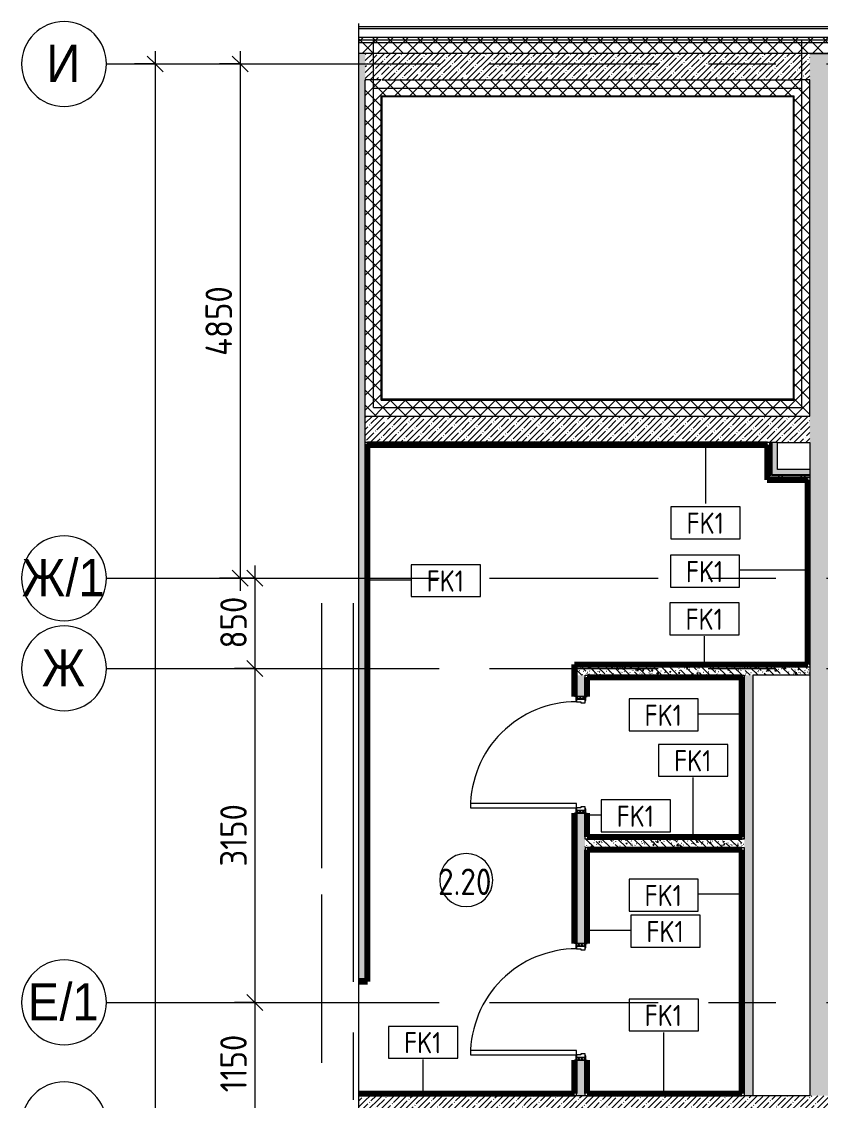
# Model space of a CAD drawing. Header units: millimetres. Extents: x 81731 to 272849, y -8553 to 29000.
# Drawn here: x 81731 to 89260, y 17226 to 27400 of the extents above; entities that cross this region are included whole.
import ezdxf

# ---------------------------------------------------------------- set-up
doc = ezdxf.new("R2010")
doc.units = ezdxf.units.MM
doc.linetypes.add('Осевая', pattern=[3175, 635, -476.25, 1587.5, -476.25])
for name, color, linetype, lineweight in [('A-ANNO-DIMS', 7, 'Continuous', 9), ('A-ANNO-DIMS-100', 7, 'Continuous', 9), ('A-AREA-IDEN', 7, 'Continuous', 9), ('A-DETL-GENF', 7, 'Continuous', 9), ('A-DOOR', 7, 'Continuous', 9), ('A-DOOR-1', 7, 'Continuous', 13), ('A-DOOR-FRAM', 7, 'Continuous', 13), ('A-DOOR-FRAM-1', 7, 'Continuous', 9), ('A-WALL', 7, 'Continuous', 9), ('A-WALL-IDEN', 7, 'Continuous', 9), ('I-WALL', 7, 'Continuous', 9), ('Оси', 7, 'Continuous', 9), ('Оси-1', 7, 'Continuous', 20), ('Оси-2', 7, 'Осевая', 9)]:
    doc.layers.add(name, color=color, linetype=linetype, lineweight=lineweight)
for name, color, linetype, lineweight, true_color in [('A-WALL-1', 7, 'Continuous', 9, 0xc0c0c0), ('A-WALL-2', 7, 'Continuous', 9, 0xff80c0), ('I-WALL-4', 7, 'Continuous', 9, 0xc0c0c0), ('I-WALL-7', 7, 'Continuous', 80, 0xff80c0), ('S-WALL-ANLY-1', 7, 'Continuous', 5, 0x008040)]:
    doc.layers.add(name, color=color, linetype=linetype, lineweight=lineweight, true_color=true_color)
doc.styles.add('Arial', font='arial.ttf', dxfattribs={"width": 0.9, "height": 350})
doc.styles.add('GOST Common', font='GOST_Common.ttf', dxfattribs={"width": 0.9, "height": 250})
doc.styles.add('GOST Common_1', font='GOST_Common.ttf', dxfattribs={"width": 0.9, "height": 200})
doc.styles.add('ISOCPEUR', font='isocpeur.ttf', dxfattribs={"width": 0.9, "height": 250})
doc.dimstyles.new('ISO-2_5_0_9К_БОЛЬШОЙ', dxfattribs={"dimscale": 304.8, "dimtxt": 248.995294, "dimasz": 0.492126, "dimexe": 0.393701, "dimexo": 0.984252, "dimgap": 0, "dimtad": 1, "dimdec": 0, "dimrnd": 10, "dimzin": 0, "dimdsep": 46, "dimtxsty": 'ISOCPEUR', "dimblk1": 'OBLIQUE', "dimblk2": 'OBLIQUE', "dimsah": 1, "dimcen": 0.09, "dimdle": 0.393701, "dimazin": 0, "dimtfac": 1, "dimtdec": 4, "dimtix": 1, "dimtmove": 0, "dimatfit": 3, "dimfxl": 1, "dimtvp": 1, "dimtolj": 1, "dimtzin": 0, "dimarcsym": 2})
doc.dimstyles.new('ISO-2_5_0_9К_БОЛЬШОЙ_1', dxfattribs={"dimscale": 304.8, "dimtxt": 248.995294, "dimasz": 0.492126, "dimexe": 0.393701, "dimexo": 0.984252, "dimgap": 0, "dimtad": 1, "dimdec": 0, "dimrnd": 10, "dimzin": 0, "dimdsep": 46, "dimtxsty": 'ISOCPEUR', "dimblk1": 'OBLIQUE', "dimblk2": 'OBLIQUE', "dimsah": 1, "dimcen": 0.09, "dimdle": 0.393701, "dimazin": 0, "dimtfac": 1, "dimtdec": 4, "dimtix": 1, "dimtmove": 2, "dimatfit": 3, "dimfxl": 1, "dimtvp": 1, "dimtolj": 1, "dimtzin": 0, "dimarcsym": 2})
pattern_1 = [(45, (0, 0), (-70.71068, 70.71068), []), (135, (0, 0), (-70.71068, -70.71068), [])]
pattern_2 = [(45, (0, 0), (-57.024626, 57.024626), []), (45, (57.025, 0), (-57.024626, 57.024626), [100.806, -20.161, 3.353, -16.808])]
pattern_3 = [(135, (0, 0), (-75.43415, -75.43415), [106.68, -17.78, 3.556, -17.78]), (135, (0, 75.39), (-75.43415, -75.43415), []), (50, (0, 0), (127.52922, -11.15758), [13.335, -146.685]), (355, (0, 0), (-24.66966, 133.74002), [10.668, -117.348]), (100.451, (10.63, -0.93), (102.85973, 122.58178), [11.333, -124.663]), (46.184, (0, 35.56), (189.75516, -29.43036), [20.002, -220.027]), (96.636, (15.81, 33.1), (166.1822, 173.1996), [17, -186.995]), (351.184, (0, 35.56), (166.18393, 173.19757), [16.002, -176.022]), (21, (17.78, 26.67), (106.13027, -71.58603), [13.335, -146.685]), (326, (17.78, 26.67), (43.26188, 128.93175), [10.668, -117.348]), (71.451, (26.62, 20.7), (149.39198, 57.34505), [11.333, -124.663]), (37.5, (0, 0), (2.162228, 59.188357), [3.353, -112.573, 3.353, -115.773, -117.792]), (37.5, (0, 0), (2.162228, 59.188357), [-235.052, 3.353, -114.44]), (7.5, (0, 0), (46.773857, 70.126152), [3.353, -64.567, 3.353, -109.906, -44.894]), (7.5, (0, 0), (46.773857, 70.126152), [-181.178, 3.353, -41.542]), (327.5, (-39.65, 0), (94.913671, -4.010093), [3.353, -41.097, 3.353, -135.331, -184.023]), (327.5, (-39.65, 0), (94.913671, -4.010093), [-183.134, 3.353, -180.67]), (317.5, (-57.43, 0), (103.69057, 17.79882), [3.353, -54.432, 3.353, -88.748, -130.683]), (317.5, (-57.43, 0), (103.69057, 17.79882), [-149.885, 3.353, -127.33])]
pattern_4 = [(0, (0, 0), (121.92, 30.48), [10.058, -81.382, 10.058, -81.382, -487.68]), (0, (0, 0), (121.92, 30.48), [-182.88, 10.058, -172.822, 10.058, -81.382, -213.36]), (0, (0, 0), (121.92, 30.48), [-457.2, 10.058, -50.902, 10.058, -142.342]), (120, (45.72, 15.24), (-87.356454, 90.345817), [10.058, -81.382, 10.058, -81.382, -487.68]), (120, (45.72, 15.24), (-87.356454, 90.345817), [-182.88, 10.058, -172.822, 10.058, -81.382, -213.36]), (120, (45.72, 15.24), (-87.356454, 90.345817), [-457.2, 10.058, -50.902, 10.058, -142.342]), (240, (60.96, 76.2), (-34.563546, -120.825817), [10.058, -81.382, 10.058, -81.382, -487.68]), (240, (60.96, 76.2), (-34.563546, -120.825817), [-182.88, 10.058, -172.822, 10.058, -81.382, -213.36]), (240, (60.96, 76.2), (-34.563546, -120.825817), [-457.2, 10.058, -50.902, 10.058, -142.342])]
pattern_5 = [(45, (0, 0), (-106.06602, 106.06602), []), (135, (0, 0), (-106.06602, -106.06602), [])]

# ---------------------------------------------------------------- blocks, each defined once
blk = doc.blocks.new('110_Дверь_СКБ_1Ст_Внутренняя1 - Д-3 _п_ 1100x2100h_много всего-32422909-План отделки стен 2 этажа в осях 23-33')
at = {"layer": 'A-DOOR'}
h = blk.add_hatch(dxfattribs=at)
h.set_pattern_fill('FP_8', color=256, style=0, pattern_type=2)
h.set_pattern_definition([(135, (1751.41, 104.685), (-14.14214, -14.14214), []), (225, (1751.41, 104.685), (14.14214, -14.14214), [])])
h.paths.add_polyline_path([(537.5, -40), (562.5, -40), (562.5, 40), (537.5, 40)])
at = {"layer": 'A-DOOR-FRAM-1'}
h = blk.add_hatch(dxfattribs=at)
h.set_pattern_fill('FP_9', color=256, style=0, pattern_type=2)
h.set_pattern_definition([(45, (-371.384, 104.685), (-14.1421, 14.1421), []), (135, (-371.384, 104.685), (-14.1421, -14.1421), [])])
h.paths.add_polyline_path([(-537.5, -40), (-512.5, -40), (-512.5, 40), (-537.5, 40)])
at = {"layer": 'A-DOOR'}
blk.add_arc((-487.5, 40), 1000, 360, 90, dxfattribs=at)
at = {"layer": 'A-DOOR-1'}
for p, q in [((-487.5, 1040), (-487.5, 40)), ((-447.5, 1040), (-487.5, 1040)), ((-447.5, 40), (-447.5, 1040)), ((-487.5, 40), (-447.5, 40))]:
    blk.add_line(p, q, dxfattribs=at)
at = {"layer": 'A-DOOR-FRAM'}
for p, q in [((-497.5, 48), (-567.5, 48)), ((-567.5, 48), (-567.5, 40)), ((-567.5, 40), (-497.5, 40)), ((-512.5, 40), (-537.5, 40)), ((-537.5, 40), (-537.5, -40)), ((-487.5, 40), (-512.5, 40)), ((-512.5, 40), (-512.5, -40)), ((-512.5, -40), (-512.5, 40)), ((-497.5, 40), (-512.5, 40)), ((-512.5, 40), (-512.5, 39)), ((-512.5, 39), (-497.5, 39)), ((-497.5, 40), (-497.5, 48)), ((-497.5, 39), (-497.5, 40)), ((-487.5, 0), (-487.5, 40)), ((-477.5, 0), (-487.5, 0)), ((-477.5, -40), (-477.5, 0)), ((512.5, 0), (502.5, 0)), ((502.5, 0), (502.5, -40)), ((512.5, 40), (512.5, 0)), ((537.5, 40), (512.5, 40)), ((592.5, 48), (522.5, 48)), ((522.5, 48), (522.5, 40)), ((537.5, 40), (522.5, 40)), ((522.5, 40), (522.5, 39)), ((522.5, 40), (592.5, 40)), ((522.5, 39), (537.5, 39)), ((537.5, -40), (537.5, 40)), ((562.5, 40), (537.5, 40)), ((537.5, 40), (537.5, -40)), ((537.5, 39), (537.5, 40)), ((562.5, -40), (562.5, 40)), ((592.5, 40), (592.5, 48)), ((-497.5, -40), (-567.5, -40)), ((-567.5, -40), (-567.5, -48)), ((-567.5, -48), (-497.5, -48)), ((-537.5, -40), (-512.5, -40)), ((-497.5, -39), (-512.5, -39)), ((-512.5, -39), (-512.5, -40)), ((-512.5, -40), (-477.5, -40)), ((-512.5, -40), (-497.5, -40)), ((-497.5, -40), (-497.5, -39)), ((-497.5, -48), (-497.5, -40)), ((502.5, -40), (537.5, -40)), ((537.5, -39), (522.5, -39)), ((522.5, -39), (522.5, -40)), ((522.5, -40), (537.5, -40)), ((592.5, -40), (522.5, -40)), ((522.5, -40), (522.5, -48)), ((522.5, -48), (592.5, -48)), ((537.5, -40), (537.5, -39)), ((537.5, -40), (562.5, -40)), ((592.5, -48), (592.5, -40))]:
    blk.add_line(p, q, dxfattribs=at)
blk = doc.blocks.new('DET_L_Линия разрыва - М100-30654842-План отделки стен 2 этажа в осях 23-33')
at = {"layer": 'A-DETL-GENF'}
blk.add_line((11740, 0), (0, 0), dxfattribs=at)
blk = doc.blocks.new('Ось сетки - D8-29747960-План отделки стен 2 этажа в осях 23-33')
at = {"layer": 'Оси-1'}
for start, end in [(360, 180), (180, 360)]:
    blk.add_arc((0, 0), 4, start, end, dxfattribs=at)
blk = doc.blocks.new('DIMBLOCK1-План отделки стен 2 этажа в осях 23-33')
at = {"layer": 'A-ANNO-DIMS-100', "lineweight": 20}
for p, q in [((83930, 22150), (83855, 22225)), ((83930, 22150), (84005, 22075)), ((83930, 21300), (83855, 21375)), ((83930, 21300), (84005, 21225))]:
    blk.add_line(p, q, dxfattribs=at)
at = {"layer": 'A-ANNO-DIMS-100'}
for p, q in [((83930, 22270), (83930, 21300)), ((83736, 22150), (84050, 22150)), ((83930, 22150), (83736, 22150)), ((83736, 21300), (84050, 21300)), ((83930, 21300), (83736, 21300))]:
    blk.add_line(p, q, dxfattribs=at)
at = {"layer": 'A-ANNO-DIMS-100', "color": 0, "insert": (83603, 21488), "char_height": 250, "width": 568.86, "attachment_point": 1, "rotation": 90, "line_spacing_factor": 1.149209, "style": 'ISOCPEUR'}
blk.add_mtext('850', dxfattribs=at)
blk = doc.blocks.new('_Oblique')
at = {"color": 0, "linetype": 'ByBlock', "lineweight": -2}
blk.add_line((-0.5, -0.5), (0.5, 0.5), dxfattribs=at)
blk = doc.blocks.new('DIMBLOCK2-План отделки стен 2 этажа в осях 23-33')
at = {"layer": 'A-ANNO-DIMS-100', "lineweight": 20}
for p, q in [((83930, 21300), (83855, 21375)), ((83930, 21300), (84005, 21225)), ((83930, 18150), (83855, 18225)), ((83930, 18150), (84005, 18075))]:
    blk.add_line(p, q, dxfattribs=at)
at = {"layer": 'A-ANNO-DIMS-100'}
for p, q in [((83736, 21300), (84050, 21300)), ((83930, 21300), (83736, 21300)), ((83930, 21300), (83930, 18150)), ((83736, 18150), (84050, 18150)), ((83930, 18150), (83736, 18150))]:
    blk.add_line(p, q, dxfattribs=at)
at = {"layer": 'A-ANNO-DIMS-100', "color": 0, "insert": (83603, 19431), "char_height": 250, "width": 706.76, "attachment_point": 1, "rotation": 90, "line_spacing_factor": 1.149209, "style": 'ISOCPEUR'}
blk.add_mtext('3150', dxfattribs=at)
blk = doc.blocks.new('DIMBLOCK3-План отделки стен 2 этажа в осях 23-33')
at = {"layer": 'A-ANNO-DIMS-100', "lineweight": 20}
for p, q in [((83930, 18150), (83855, 18225)), ((83930, 18150), (84005, 18075)), ((83930, 17000), (83855, 17075)), ((83930, 17000), (84005, 16925))]:
    blk.add_line(p, q, dxfattribs=at)
at = {"layer": 'A-ANNO-DIMS-100'}
for p, q in [((83736, 18150), (84050, 18150)), ((83930, 18150), (83736, 18150)), ((83930, 18150), (83930, 17000)), ((83736, 17000), (84050, 17000)), ((83930, 17000), (83736, 17000))]:
    blk.add_line(p, q, dxfattribs=at)
at = {"layer": 'A-ANNO-DIMS-100', "color": 0, "insert": (83603, 17302), "char_height": 250, "width": 655.05, "attachment_point": 1, "rotation": 90, "line_spacing_factor": 1.149209, "style": 'ISOCPEUR'}
blk.add_mtext('1150', dxfattribs=at)
blk = doc.blocks.new('DIMBLOCK12-План отделки стен 2 этажа в осях 23-33')
at = {"layer": 'A-ANNO-DIMS-100', "lineweight": 20}
for p, q in [((82990, 27000), (82915, 27075)), ((82990, 27000), (83065, 26925)), ((82990, 0), (82915, 75)), ((82990, 0), (83065, -75))]:
    blk.add_line(p, q, dxfattribs=at)
at = {"layer": 'A-ANNO-DIMS-100'}
for p, q in [((82990, 27120), (82990, -120)), ((82796, 27000), (83110, 27000)), ((82990, 27000), (82796, 27000)), ((82796, 0), (83110, 0)), ((82990, 0), (82796, 0))]:
    blk.add_line(p, q, dxfattribs=at)
at = {"layer": 'A-ANNO-DIMS-100', "color": 0, "insert": (82664, 13572), "char_height": 250, "width": 948.1, "attachment_point": 1, "rotation": 90, "line_spacing_factor": 1.149209, "style": 'ISOCPEUR'}
blk.add_mtext('27000', dxfattribs=at)
blk = doc.blocks.new('DIMBLOCK13-План отделки стен 2 этажа в осях 23-33')
at = {"layer": 'A-ANNO-DIMS-100', "lineweight": 20}
for p, q in [((83790, 27000), (83715, 27075)), ((83790, 27000), (83865, 26925)), ((83790, 22150), (83715, 22225)), ((83790, 22150), (83865, 22075))]:
    blk.add_line(p, q, dxfattribs=at)
at = {"layer": 'A-ANNO-DIMS-100'}
for p, q in [((83790, 27120), (83790, 22030)), ((83596, 27000), (83910, 27000)), ((83790, 27000), (83596, 27000)), ((83596, 22150), (83910, 22150)), ((83790, 22150), (83596, 22150))]:
    blk.add_line(p, q, dxfattribs=at)
at = {"layer": 'A-ANNO-DIMS-100', "color": 0, "insert": (83464, 24247), "char_height": 250, "width": 787.21, "attachment_point": 1, "rotation": 90, "line_spacing_factor": 1.149209, "style": 'ISOCPEUR'}
blk.add_mtext('4850', dxfattribs=at)
blk = doc.blocks.new('Марка_Помещения - Номер-25198446-План отделки стен 2 этажа в осях 23-33')
at = {"layer": 'A-AREA-IDEN'}
for start, end in [(360, 180), (180, 360)]:
    blk.add_arc((0, 0), 2.5, start, end, dxfattribs=at)
blk = doc.blocks.new('М_стена_0001 - Типоразмер_без рамки-25382661-План отделки стен 2 этажа в осях 23-33')
at = {"layer": 'A-WALL-IDEN'}
for p, q in [((3.26, 1.52), (-3.27, 1.52)), ((-3.27, 1.52), (-3.27, -1.48)), ((3.26, -1.48), (3.26, 1.52)), ((-3.27, -1.48), (3.26, -1.48))]:
    blk.add_line(p, q, dxfattribs=at)

msp = doc.modelspace()

# ---------------------------------------------------------------- hatches: boundary and pattern name
at = {"layer": 'A-WALL'}
h = msp.add_hatch(dxfattribs=at)
h.set_pattern_fill('FP_1', color=256, style=0, pattern_type=2)
h.set_pattern_definition(pattern_1)
h.paths.add_polyline_path([(93060, 27200), (93160, 27200), (93160, 27250), (84910.7, 27250), (84910.7, 27200), (92334.5, 27200)])
h = msp.add_hatch(dxfattribs=at)
h.set_pattern_fill('FP_1', color=256, style=0, pattern_type=2)
h.set_pattern_definition(pattern_1)
h.paths.add_polyline_path([(93060, 27100), (93060, 27200), (84910.7, 27200), (84910.7, 27100), (92334.5, 27100)])
h = msp.add_hatch(dxfattribs=at)
h.set_pattern_fill('FP_1', color=256, style=0, pattern_type=2)
h.set_pattern_definition(pattern_1)
h.paths.add_polyline_path([(84970, 23680), (85120, 23680), (85120, 26850), (84970, 26850), (84970, 24914.9)])
h = msp.add_hatch(dxfattribs=at)
h.set_pattern_fill('FP_1', color=256, style=0, pattern_type=2)
h.set_pattern_definition(pattern_1)
h.paths.add_polyline_path([(89010, 26700), (89010, 26850), (85120, 26850), (85120, 26700), (89007, 26700)])
h = msp.add_hatch(dxfattribs=at)
h.set_pattern_fill('FP_1', color=256, style=0, pattern_type=2)
h.set_pattern_definition(pattern_1)
h.paths.add_polyline_path([(89010, 23680), (89160, 23680), (89160, 26850), (89010, 26850), (89010, 23830)])
h = msp.add_hatch(dxfattribs=at)
h.set_pattern_fill('FP_1', color=256, style=0, pattern_type=2)
h.set_pattern_definition(pattern_1)
h.paths.add_polyline_path([(89010, 23680), (89010, 23830), (85120, 23830), (85120, 23680), (89002, 23680)])
at = {"layer": 'I-WALL'}
h = msp.add_hatch(dxfattribs=at)
h.set_pattern_fill('FP_2', color=256, style=0, pattern_type=2)
h.set_pattern_definition(pattern_2)
h.paths.add_polyline_path([(84910.7, 18370), (84970, 18370), (84970, 27100), (84910.7, 27100), (84910.7, 18654.6)])
h = msp.add_hatch(dxfattribs=at)
h.set_pattern_fill('FP_2', color=256, style=0, pattern_type=2)
h.set_pattern_definition(pattern_2)
h.paths.add_polyline_path([(89160, 26850), (89160, 27100), (84970, 27100), (84970, 26850), (89010, 26850)])
h = msp.add_hatch(dxfattribs=at)
h.set_pattern_fill('FP_2', color=256, style=0, pattern_type=2)
h.set_pattern_definition(pattern_2)
h.paths.add_polyline_path([(89160, 17270), (89410, 17270), (89410, 27100), (89160, 27100), (89160, 18654.6)])
h = msp.add_hatch(dxfattribs=at)
h.set_pattern_fill('FP_2', color=256, style=0, pattern_type=2)
h.set_pattern_definition(pattern_2)
h.paths.add_polyline_path([(88805, 23430), (89160, 23430), (89160, 23680), (84970, 23680), (84970, 23430), (88792.5, 23430)])
h = msp.add_hatch(dxfattribs=at)
h.set_pattern_fill('FP_39', color=256, style=0, pattern_type=2)
h.set_pattern_definition(pattern_4)
h.paths.add_polyline_path([(88455.6, 23410), (88760, 23410), (88760, 23430), (84970, 23430), (84970, 23410), (87162.7, 23410)])
h = msp.add_hatch(dxfattribs=at)
h.set_pattern_fill('FP_39', color=256, style=0, pattern_type=2)
h.set_pattern_definition(pattern_4)
h.paths.add_polyline_path([(84990, 18370), (84990, 23430), (84970, 23430), (84970, 18370)])
h = msp.add_hatch(dxfattribs=at)
h.set_pattern_fill('FP_39', color=256, style=0, pattern_type=2)
h.set_pattern_definition(pattern_4)
h.paths.add_polyline_path([(88780, 23080), (88780, 23430), (88760, 23430), (88760, 23080)])
h = msp.add_hatch(dxfattribs=at)
h.set_pattern_fill('FP_40', color=256, style=0, pattern_type=2)
h.set_pattern_definition(pattern_5)
h.paths.add_polyline_path([(88780, 23100), (88792.5, 23100), (88792.5, 23430), (88780, 23430), (88780, 23349.8)])
h = msp.add_hatch(dxfattribs=at)
h.set_pattern_fill('FP_40', color=256, style=0, pattern_type=2)
h.set_pattern_definition(pattern_5)
h.paths.add_polyline_path([(88792.5, 23112.5), (88805, 23112.5), (88805, 23430), (88792.5, 23430), (88792.5, 23349.8)])
for points in [[(88855, 23125), (88855, 23430), (88805, 23430), (88805, 23125)], [(88855, 23125), (89160, 23125), (89160, 23175), (88855, 23175)]]:
    msp.add_hatch(color=256, dxfattribs=at).paths.add_polyline_path(points)
h = msp.add_hatch(dxfattribs=at)
h.set_pattern_fill('FP_39', color=256, style=0, pattern_type=2)
h.set_pattern_definition(pattern_4)
h.paths.add_polyline_path([(89140, 23080), (89140, 23100), (88780, 23100), (88780, 23080), (89127, 23080)])
h = msp.add_hatch(dxfattribs=at)
h.set_pattern_fill('FP_40', color=256, style=0, pattern_type=2)
h.set_pattern_definition(pattern_5)
h.paths.add_polyline_path([(88792.5, 23100), (89160, 23100), (89160, 23112.5), (88792.5, 23112.5)])
h = msp.add_hatch(dxfattribs=at)
h.set_pattern_fill('FP_40', color=256, style=0, pattern_type=2)
h.set_pattern_definition(pattern_5)
h.paths.add_polyline_path([(88855, 23112.5), (89160, 23112.5), (89160, 23125), (88805, 23125), (88805, 23112.5)])
h = msp.add_hatch(dxfattribs=at)
h.set_pattern_fill('FP_39', color=256, style=0, pattern_type=2)
h.set_pattern_definition(pattern_4)
h.paths.add_polyline_path([(89140, 21335.8), (89160, 21335.8), (89160, 23100), (89140, 23100), (89140, 21336.8)])
h = msp.add_hatch(dxfattribs=at)
h.set_pattern_fill('FP_39', color=256, style=0, pattern_type=2)
h.set_pattern_definition(pattern_4)
h.paths.add_polyline_path([(86953.7, 17290), (86961.7, 17290), (86961.7, 17575.4), (86953.7, 17575.4), (86953.7, 17605.4), (86941.7, 17605.4), (86941.7, 17290)])
h.paths.add_polyline_path([(86941.7, 18705.4), (86953.7, 18705.4), (86953.7, 18735.4), (86961.7, 18735.4), (86961.2, 19905.8), (86953.7, 19905.8), (86953.7, 19935.8), (86941.7, 19935.8), (86941.7, 19905.8)])
h.paths.add_polyline_path([(86953.7, 21035.8), (86953.7, 21065.8), (86961.7, 21065.8), (86961.7, 21335.8), (86941.7, 21335.8), (86941.7, 21035.8)])
h = msp.add_hatch(dxfattribs=at)
h.set_pattern_fill('FP_39', color=256, style=0, pattern_type=2)
h.set_pattern_definition(pattern_4)
h.paths.add_polyline_path([(88766.2, 21315.8), (88766.2, 21335.8), (86961.7, 21335.8), (86961.7, 21315.8), (87162.7, 21315.8)])
h = msp.add_hatch(dxfattribs=at)
h.set_pattern_fill('FP_20', color=256, style=0, pattern_type=2)
h.set_pattern_definition(pattern_3)
h.paths.add_polyline_path([(88521.7, 21235.8), (88766.2, 21235.8), (88766.2, 21315.8), (86961.7, 21315.8), (86961.7, 21235.8), (87162.7, 21235.8)])
h = msp.add_hatch(dxfattribs=at)
h.set_pattern_fill('FP_39', color=256, style=0, pattern_type=2)
h.set_pattern_definition(pattern_4)
h.paths.add_polyline_path([(89160, 21315.8), (89160, 21335.8), (88766.2, 21335.8), (88766.2, 21315.8)])
h = msp.add_hatch(dxfattribs=at)
h.set_pattern_fill('FP_19', color=256, style=0, pattern_type=2)
h.set_pattern_definition([(135, (0, 0), (-75.43415, -75.43415), [106.68, -17.78, 3.556, -17.78]), (135, (0, 75.39), (-75.43415, -75.43415), []), (50, (0, 0), (127.52922, -11.15758), [13.335, -146.685]), (355, (0, 0), (-24.66966, 133.74002), [10.668, -117.348]), (100.451, (10.63, -0.93), (102.85973, 122.58178), [11.333, -124.663]), (46.184, (0, 35.56), (189.75516, -29.43036), [20.002, -220.027]), (96.636, (15.81, 33.1), (166.1822, 173.1996), [17, -186.995]), (351.184, (0, 35.56), (166.18393, 173.19757), [16.002, -176.022]), (21, (17.78, 26.67), (106.13027, -71.58603), [13.335, -146.685]), (326, (17.78, 26.67), (43.26188, 128.93175), [10.668, -117.348]), (71.451, (26.62, 20.7), (149.39198, 57.34505), [11.333, -124.663]), (37.5, (0, 0), (2.162228, 59.188357), [3.353, -112.573, 3.353, -115.773, -117.793]), (37.5, (0, 0), (2.162228, 59.188357), [-235.052, 3.353, -114.44]), (7.5, (0, 0), (46.773857, 70.126152), [3.353, -64.567, 3.353, -109.906, -44.894]), (7.5, (0, 0), (46.773857, 70.126152), [-181.178, 3.353, -41.542]), (327.5, (-39.65, 0), (94.913671, -4.010093), [3.353, -41.097, 3.353, -135.331, -184.023]), (327.5, (-39.65, 0), (94.913671, -4.010093), [-183.134, 3.353, -180.67]), (317.5, (-57.43, 0), (103.69057, 17.79882), [3.353, -54.432, 3.353, -88.748, -130.683]), (317.5, (-57.43, 0), (103.69057, 17.79882), [-149.885, 3.353, -127.33])])
h.paths.add_polyline_path([(88766.2, 21235.8), (89160, 21235.8), (89160, 21315.8), (88766.2, 21315.8)])
h = msp.add_hatch(dxfattribs=at)
h.set_pattern_fill('FP_20', color=256, style=0, pattern_type=2)
h.set_pattern_definition(pattern_3)
h.paths.add_polyline_path([(87041.7, 17270), (87041.7, 17605.4), (86961.7, 17605.4), (86961.7, 17270)])
h.paths.add_polyline_path([(86961.7, 18705.4), (87041.7, 18705.4), (87041.7, 19935.8), (86961.7, 19935.8), (86961.7, 18735.4)])
h.paths.add_polyline_path([(86961.7, 21035.8), (87041.7, 21035.8), (87041.7, 21235.8), (86961.7, 21235.8), (86961.7, 21065.8)])
h = msp.add_hatch(dxfattribs=at)
h.set_pattern_fill('FP_39', color=256, style=0, pattern_type=2)
h.set_pattern_definition(pattern_4)
h.paths.add_polyline_path([(87041.7, 19690), (87061.7, 19690), (87061.7, 19935.8), (87049.7, 19935.8), (87049.7, 19905.8), (87041.7, 19905.8)])
h.paths.add_polyline_path([(87049.7, 21035.8), (87061.7, 21035.8), (87061.7, 21235.8), (87041.7, 21235.8), (87041.7, 21065.8), (87049.7, 21065.8)])
h = msp.add_hatch(dxfattribs=at)
h.set_pattern_fill('FP_39', color=256, style=0, pattern_type=2)
h.set_pattern_definition(pattern_4)
h.paths.add_polyline_path([(88521.7, 21215.8), (88521.7, 21235.8), (87061.7, 21235.8), (87061.7, 21215.8), (88520.7, 21215.8)])
h = msp.add_hatch(dxfattribs=at)
h.set_pattern_fill('FP_39', color=256, style=0, pattern_type=2)
h.set_pattern_definition(pattern_4)
h.paths.add_polyline_path([(88541.7, 19710), (88541.7, 21235.8), (88521.7, 21235.8), (88521.7, 19710)])
h = msp.add_hatch(dxfattribs=at)
h.set_pattern_fill('FP_20', color=256, style=0, pattern_type=2)
h.set_pattern_definition(pattern_3)
h.paths.add_polyline_path([(88541.7, 17270), (88621.7, 17270), (88621.7, 21235.8), (88541.7, 21235.8), (88541.7, 17290)])
h = msp.add_hatch(dxfattribs=at)
h.set_pattern_fill('FP_20', color=256, style=0, pattern_type=2)
h.set_pattern_definition(pattern_3)
h.paths.add_polyline_path([(88541.7, 19610), (88541.7, 19690), (87041.7, 19690), (87041.7, 19610), (87162.7, 19610)])
h = msp.add_hatch(dxfattribs=at)
h.set_pattern_fill('FP_39', color=256, style=0, pattern_type=2)
h.set_pattern_definition(pattern_4)
h.paths.add_polyline_path([(88541.7, 19690), (88541.7, 19710), (87061.7, 19710), (87061.7, 19690), (87162.7, 19690)])
h = msp.add_hatch(dxfattribs=at)
h.set_pattern_fill('FP_39', color=256, style=0, pattern_type=2)
h.set_pattern_definition(pattern_4)
h.paths.add_polyline_path([(88520.7, 19590), (88541.7, 19590), (88541.7, 19610), (87041.7, 19610), (87041.7, 19590), (87162.7, 19590)])
h = msp.add_hatch(dxfattribs=at)
h.set_pattern_fill('FP_39', color=256, style=0, pattern_type=2)
h.set_pattern_definition(pattern_4)
h.paths.add_polyline_path([(87041.7, 17270), (87061.7, 17270), (87061.7, 17605.4), (87049.7, 17605.4), (87049.7, 17575.4), (87041.7, 17575.4)])
h.paths.add_polyline_path([(87049.7, 18705.4), (87061.7, 18705.4), (87061.7, 19590), (87041.7, 19590), (87042.4, 18735.4), (87049.7, 18735.4)])
h = msp.add_hatch(dxfattribs=at)
h.set_pattern_fill('FP_39', color=256, style=0, pattern_type=2)
h.set_pattern_definition(pattern_4)
h.paths.add_polyline_path([(88541.7, 17290), (88541.7, 19590), (88521.7, 19590), (88521.7, 17290)])
h = msp.add_hatch(dxfattribs=at)
h.set_pattern_fill('FP_39', color=256, style=0, pattern_type=2)
h.set_pattern_definition(pattern_4)
h.paths.add_polyline_path([(84990, 18349.5), (84991, 18349.5), (84990, 18369.5), (84910.7, 18369.5), (84910.7, 18349.5)])
h = msp.add_hatch(dxfattribs=at)
h.set_pattern_fill('FP_39', color=256, style=0, pattern_type=2)
h.set_pattern_definition(pattern_4)
h.paths.add_polyline_path([(86766.6, 17270), (86766.6, 17290), (84910.7, 17290), (84910.7, 17270), (85869.7, 17270)])
h = msp.add_hatch(dxfattribs=at)
h.set_pattern_fill('FP_2', color=256, style=0, pattern_type=2)
h.set_pattern_definition(pattern_2)
h.paths.add_polyline_path([(84970, 16080), (84970, 17270), (84910.7, 17270), (84910.7, 16080)])
h = msp.add_hatch(dxfattribs=at)
h.set_pattern_fill('FP_2', color=256, style=0, pattern_type=2)
h.set_pattern_definition(pattern_2)
h.paths.add_polyline_path([(86490, 17050), (86490, 17270), (84970, 17270), (84970, 17050), (86270, 17050)])
h = msp.add_hatch(dxfattribs=at)
h.set_pattern_fill('FP_2', color=256, style=0, pattern_type=2)
h.set_pattern_definition(pattern_2)
h.paths.add_polyline_path([(90990.7, 17050), (92810, 17050), (92810, 17270), (88766.2, 17270), (88766.2, 17160), (86766.6, 17160), (86766.6, 17270), (86490, 17270), (86490, 17050), (90910.7, 17050)])
h = msp.add_hatch(dxfattribs=at)
h.set_pattern_fill('FP_39', color=256, style=0, pattern_type=2)
h.set_pattern_definition(pattern_4)
h.paths.add_polyline_path([(86961.7, 17270), (86961.7, 17290), (86766.6, 17290), (86766.6, 17270)])
h = msp.add_hatch(dxfattribs=at)
h.set_pattern_fill('FP_2', color=256, style=0, pattern_type=2)
h.set_pattern_definition(pattern_2)
h.paths.add_polyline_path([(88766.2, 17160), (88766.2, 17270), (86766.6, 17270), (86766.6, 17160), (88621.7, 17160)])
h = msp.add_hatch(dxfattribs=at)
h.set_pattern_fill('FP_39', color=256, style=0, pattern_type=2)
h.set_pattern_definition(pattern_4)
h.paths.add_polyline_path([(88541.7, 17270), (88541.7, 17290), (87061.7, 17290), (87061.7, 17270), (87162.7, 17270)])

# ---------------------------------------------------------------- linework, layer by layer
at = {"layer": 'A-WALL'}
for p, q in [((93290, 27330), (84910.7, 27330)), ((93210, 27250), (84910.7, 27250)), ((93160, 27200), (84910.7, 27200)), ((85120, 26850), (84970, 26850)), ((89160, 26850), (89010, 26850)), ((89160, 23680), (89160, 26850)), ((85120, 23830), (85120, 26700)), ((85120, 26700), (89010, 26700)), ((85123, 23833), (85123, 26697)), ((85123, 26697), (89007, 26697)), ((89007, 26697), (89007, 23833)), ((89010, 26700), (89010, 23830)), ((85120, 23830), (89010, 23830)), ((85123, 23833), (89007, 23833)), ((84970, 18370), (84970, 23430)), ((88855, 23430), (84990, 23430)), ((84990, 23409), (84990, 23410)), ((88792.5, 23112.5), (88792.5, 23430)), ((88805, 23125), (88805, 23430)), ((89160, 23112.5), (88792.5, 23112.5)), ((89160, 23125), (88805, 23125)), ((89160, 23175), (89160, 21235.8)), ((89140, 23080), (89140, 21335.8)), ((86961.7, 21235.8), (86961.7, 21065.8)), ((87041.7, 21235.8), (88541.7, 21235.8)), ((87041.7, 21065.8), (87041.7, 21235.8)), ((87061.7, 21214.8), (87061.7, 21215.8)), ((88521.7, 19710), (88521.7, 21215.8)), ((88541.7, 21235.8), (88541.7, 19690)), ((86961.7, 19905.8), (86961.7, 18735.4)), ((87041.7, 19690), (87041.7, 19905.8)), ((88541.7, 19690), (87041.7, 19690)), ((87061.7, 19710), (87061.7, 19711)), ((87061.7, 19710), (88521.7, 19710)), ((87041.7, 19610), (87041.7, 18735.4)), ((87061.7, 18705.4), (87061.7, 19590)), ((88521.7, 19590), (88520.7, 19590)), ((88541.7, 19610), (88541.7, 17270)), ((84991, 18369.5), (84990, 18369.5)), ((87061.7, 17290), (87061.7, 17605.4)), ((86961.7, 17270), (86961.7, 17575.4)), ((87041.7, 17270), (87041.7, 17575.4)), ((86941.7, 17290), (86766.6, 17290)), ((88621.7, 17270), (86766.6, 17270)), ((87061.7, 17290), (88521.7, 17290)), ((88521.7, 17290), (88521.7, 17291))]:
    msp.add_line(p, q, dxfattribs=at)
at = {"layer": 'A-WALL-1'}
for p, q in [((93310, 27350), (84910.7, 27350)), ((89160, 27100), (93060, 27100)), ((85128, 23838), (85128, 26692)), ((85128, 26692), (89002, 26692)), ((89002, 26692), (89002, 23838)), ((89002, 23838), (85128, 23838)), ((84970, 23680), (89160, 23680))]:
    msp.add_line(p, q, dxfattribs=at)
at = {"layer": 'A-WALL-2'}
for p, q in [((84990, 23409), (84990, 18370)), ((88760, 23080), (88760, 23410)), ((89140, 23080), (88780, 23080)), ((87061.7, 21214.8), (87061.7, 21035.8)), ((87061.7, 19935.8), (87061.7, 19711)), ((87061.7, 19590), (88520.7, 19590)), ((88521.7, 19590), (88521.7, 17291))]:
    msp.add_line(p, q, dxfattribs=at)
at = {"layer": 'A-WALL-IDEN'}
for p, q in [((88177.9, 23409.5), (88177.9, 22853.7)), ((89139.5, 22224.8), (88498.6, 22224.8)), ((84990.5, 22136.1), (85401.4, 22136.1)), ((88168.4, 21336.3), (88168.4, 21604)), ((88521.2, 20869.8), (88108.7, 20869.8)), ((88060.6, 19710.5), (88060.6, 20269.6)), ((87062.2, 19918.3), (87192.3, 19918.3)), ((88521.2, 19170.3), (88108.7, 19170.3)), ((87062.2, 18830.2), (87473.2, 18830.2)), ((87782.9, 17290.5), (87782.9, 17867.2)), ((85515.6, 17290.5), (85515.6, 17610.6))]:
    msp.add_line(p, q, dxfattribs=at)
at = {"layer": 'I-WALL-4'}
for p, q in [((89160, 27100), (84910.7, 27100)), ((93060, 27100), (89160, 27100)), ((84970, 23430), (84970, 26850)), ((85128, 26850), (89002, 26850)), ((84990, 23430), (84970, 23430)), ((84970, 23410), (84990, 23410)), ((84990, 23410), (84990, 23430)), ((88780, 23430), (88780, 23100)), ((88855, 23430), (89160, 23430)), ((88855, 23175), (88855, 23430)), ((89160, 23430), (89160, 23175)), ((88780, 23100), (89160, 23100)), ((89160, 23175), (88855, 23175)), ((86961.7, 21315.8), (89160, 21315.8)), ((86961.7, 21315.8), (86961.7, 21235.8)), ((89140, 21335.8), (89140, 21335.8)), ((89160, 21235.8), (88621.7, 21235.8)), ((88621.7, 21235.8), (88621.7, 17270)), ((89160, 21235.8), (89160, 17270)), ((86953.7, 21035.8), (86941.7, 21035.8)), ((87049.7, 21035.8), (87061.7, 21035.8)), ((86953.7, 19935.8), (86941.7, 19935.8)), ((87049.7, 19935.8), (87061.7, 19935.8)), ((87041.7, 19610), (88541.7, 19610)), ((86953.7, 18705.4), (86941.7, 18705.4)), ((87049.7, 18705.4), (87061.7, 18705.4)), ((84910.7, 18370), (84990, 18370)), ((84990, 18369.5), (84910.7, 18369.5)), ((86953.7, 17605.4), (86941.7, 17605.4)), ((87049.7, 17605.4), (87061.7, 17605.4)), ((84910.7, 17270), (86766.6, 17270)), ((89160, 17270), (88621.7, 17270))]:
    msp.add_line(p, q, dxfattribs=at)
at = {"layer": 'I-WALL-7'}
for p, q in [((88760, 23410), (84990, 23410)), ((84991, 23409), (88759, 23409)), ((84991, 18348.5), (84991, 23409)), ((88759, 23409), (88759, 23079)), ((88759, 23079), (89139, 23079)), ((88780, 23080), (88760, 23080)), ((89139, 23079), (89139, 21336.8)), ((86940.7, 21336.8), (86940.7, 21035.8)), ((86940.7, 21336.8), (89139, 21336.8)), ((86941.7, 21035.8), (86941.7, 21335.8)), ((86941.7, 21335.8), (89140, 21335.8)), ((87061.7, 21215.8), (88521.7, 21215.8)), ((88521.7, 21214.8), (87062.7, 21214.8)), ((87062.7, 21035.8), (87062.7, 21214.8)), ((88520.7, 19710), (88520.7, 21215.8)), ((86941.7, 21035.8), (86940.7, 21035.8)), ((87061.7, 21035.8), (87062.7, 21035.8)), ((86940.7, 19935.8), (86940.7, 18705.4)), ((86941.7, 19935.8), (86940.7, 19935.8)), ((86941.7, 18705.4), (86941.7, 19935.8)), ((87061.7, 19935.8), (87062.7, 19935.8)), ((87062.7, 19711), (87062.7, 19935.8)), ((87062.7, 19711), (88521.7, 19711)), ((88520.7, 19589), (87062.7, 19589)), ((87062.7, 18705.4), (87062.7, 19589)), ((88520.7, 17291), (88520.7, 19589)), ((86941.7, 18705.4), (86940.7, 18705.4)), ((87061.7, 18705.4), (87062.7, 18705.4)), ((84991, 18349.5), (84910.7, 18349.5)), ((84910.7, 18348.5), (84991, 18348.5)), ((84990, 18370), (84990, 18369.5)), ((86940.7, 17605.4), (86940.7, 17291)), ((86941.7, 17605.4), (86940.7, 17605.4)), ((86941.7, 17290), (86941.7, 17605.4)), ((87061.7, 17605.4), (87062.7, 17605.4)), ((87062.7, 17291), (87062.7, 17605.4)), ((84910.7, 17291), (86940.7, 17291)), ((84910.7, 17290), (86766.6, 17290)), ((87062.7, 17291), (88520.7, 17291))]:
    msp.add_line(p, q, dxfattribs=at)
at = {"layer": 'S-WALL-ANLY-1'}
for p, q in [((93185, 27225), (84910.7, 27225)), ((85049, 23759), (85049, 27225)), ((89081, 27225), (89081, 23759)), ((85049, 26771), (89081, 26771)), ((85049, 23759), (89081, 23759))]:
    msp.add_line(p, q, dxfattribs=at)
at = {"layer": 'Оси'}
for p, q in [((82530.7, 27000), (85030.7, 27000)), ((82530.7, 22150), (85030.7, 22150)), ((84560, 19415.1), (84560, 21915.1)), ((84860, 19415.1), (84860, 21915.1)), ((82530.7, 21300), (85030.7, 21300)), ((82530.7, 18150), (85030.7, 18150))]:
    msp.add_line(p, q, dxfattribs=at)
at = {"layer": 'Оси-2'}
for p, q in [((85030.7, 27000), (90740, 27000)), ((85030.7, 22150), (90740, 22150)), ((85030.7, 21300), (122580, 21300)), ((84560, 593.7), (84560, 19415.1)), ((84860, 1356.6), (84860, 19415.1)), ((85030.7, 18150), (122760, 18150))]:
    msp.add_line(p, q, dxfattribs=at)

# ---------------------------------------------------------------- block references
at = {"layer": 'A-AREA-IDEN', "xscale": 99.99999999999993, "yscale": 99.99999999999993, "zscale": 99.99999999999993}
msp.add_blockref('Марка_Помещения - Номер-25198446-План отделки стен 2 этажа в осях 23-33', (85922, 19304), dxfattribs=at)
at = {"layer": 'A-DETL-GENF', "rotation": 270.0000000000003}
msp.add_blockref('DET_L_Линия разрыва - М100-30654842-План отделки стен 2 этажа в осях 23-33', (84910.7, 27380.8), dxfattribs=at)
at = {"layer": 'A-DOOR', "rotation": 90}
for p in [(87001.7, 20473.3), (87001.7, 18142.9)]:
    msp.add_blockref('110_Дверь_СКБ_1Ст_Внутренняя1 - Д-3 _п_ 1100x2100h_много всего-32422909-План отделки стен 2 этажа в осях 23-33', p, dxfattribs=at)
at = {"layer": 'A-WALL-IDEN', "xscale": 99.99999999999993, "yscale": 99.99999999999993, "zscale": 99.99999999999993}
for p in [(88178.7, 22671.2), (88172.8, 22214.3), (85728.8, 22125.6), (88169.2, 21765.5), (87782.9, 20859.4), (88061.4, 20431.2), (87519.7, 19907.8), (87782.9, 19159.8), (87800.5, 18819.8), (87783.7, 18028.8), (85516.3, 17772.2)]:
    msp.add_blockref('М_стена_0001 - Типоразмер_без рамки-25382661-План отделки стен 2 этажа в осях 23-33', p, dxfattribs=at)
at = {"layer": 'Оси-1', "xscale": 99.99999999999993, "yscale": 99.99999999999993, "zscale": 99.99999999999993, "rotation": 269.9999999999994}
for p in [(82130.7, 27000), (82130.7, 22150), (82130.7, 21300), (82130.7, 18150), (82130.7, 17000)]:
    msp.add_blockref('Ось сетки - D8-29747960-План отделки стен 2 этажа в осях 23-33', p, dxfattribs=at)

# ---------------------------------------------------------------- texts
at = {"layer": 'A-AREA-IDEN', "insert": (85656.3, 19412.6), "char_height": 250, "width": 663.797, "attachment_point": 1, "style": 'GOST Common'}
msp.add_mtext('2.20', dxfattribs=at)
at = {"layer": 'A-WALL-IDEN', "char_height": 200, "width": 447.342, "attachment_point": 1, "style": 'GOST Common_1'}
for insert in [(87998.5, 22769.2), (87992.6, 22312.3), (85548.5, 22223.7), (87988.9, 21863.5), (87602.7, 20957.4), (87881.1, 20529.2), (87339.4, 20005.8), (87602.7, 19257.9), (87620.3, 18917.8), (87603.4, 18126.8), (85336.1, 17870.2)]:
    msp.add_mtext('FK1', dxfattribs=dict(at, insert=insert))
at = {"layer": 'Оси', "char_height": 350, "attachment_point": 1, "style": 'Arial'}
for s, insert, width in [('\\fArial|b0|i0|c204|p34|;\\W.9;И', (81966.2, 27181), 389.62), ('\\fArial|b0|i0|c204|p34|;\\W.9;Ж', (81734, 22331), 497.848), ('/1', (82144.8, 22331), 454.557), ('\\fArial|b0|i0|c204|p34|;\\W.9;Ж', (81921.6, 21481), 497.848), ('\\fArial|b0|i0|c204|p34|;\\W.9;Е', (81790.7, 18331), 360.759), ('/1', (82088.3, 18331), 454.557)]:
    msp.add_mtext(s, dxfattribs=dict(at, insert=insert, width=width))

# ---------------------------------------------------------------- dimensions: what is measured, and where the dimension line sits
at = {"layer": 'A-ANNO-DIMS'}
dim = msp.add_linear_dim(base=(82990.3, 0), p1=(83096.3, 27000), p2=(83096.3, 0), angle=90, dimstyle='ISO-2_5_0_9К_БОЛЬШОЙ_1', override={"dimpost": '<>', "dimfxl": 26999.999823}, dxfattribs=at)
dim.commit()
dim.dimension.update_dxf_attribs({"geometry": 'DIMBLOCK12-План отделки стен 2 этажа в осях 23-33', "text_midpoint": (82830.3, 14046), "dimtype": 160, "text_rotation": 90})
for base, p1, p2, override, picture, middle in [((83790.3, 22150), (83896.3, 27000), (83896.3, 22150), {"dimpost": '<>', "dimfxl": 4849.999753}, 'DIMBLOCK13-План отделки стен 2 этажа в осях 23-33', (83665.3, 24575)), ((83929.6, 21300), (84035.7, 22150), (84035.7, 21300), {"dimpost": '<>', "dimfxl": 850}, 'DIMBLOCK1-План отделки стен 2 этажа в осях 23-33', (83804.6, 21725)), ((83929.6, 18150), (84035.7, 21300), (84035.7, 18150), {"dimpost": '<>', "dimfxl": 3150}, 'DIMBLOCK2-План отделки стен 2 этажа в осях 23-33', (83804.6, 19725)), ((83929.6, 17000), (84035.7, 18150), (84035.7, 17000), {"dimpost": '<>', "dimfxl": 1150}, 'DIMBLOCK3-План отделки стен 2 этажа в осях 23-33', (83804.6, 17575))]:
    dim = msp.add_linear_dim(base=base, p1=p1, p2=p2, angle=90, dimstyle='ISO-2_5_0_9К_БОЛЬШОЙ', override=override, dxfattribs=at)
    dim.commit()
    dim.dimension.update_dxf_attribs({"geometry": picture, "text_midpoint": middle})

doc.saveas('drawing.dxf')
